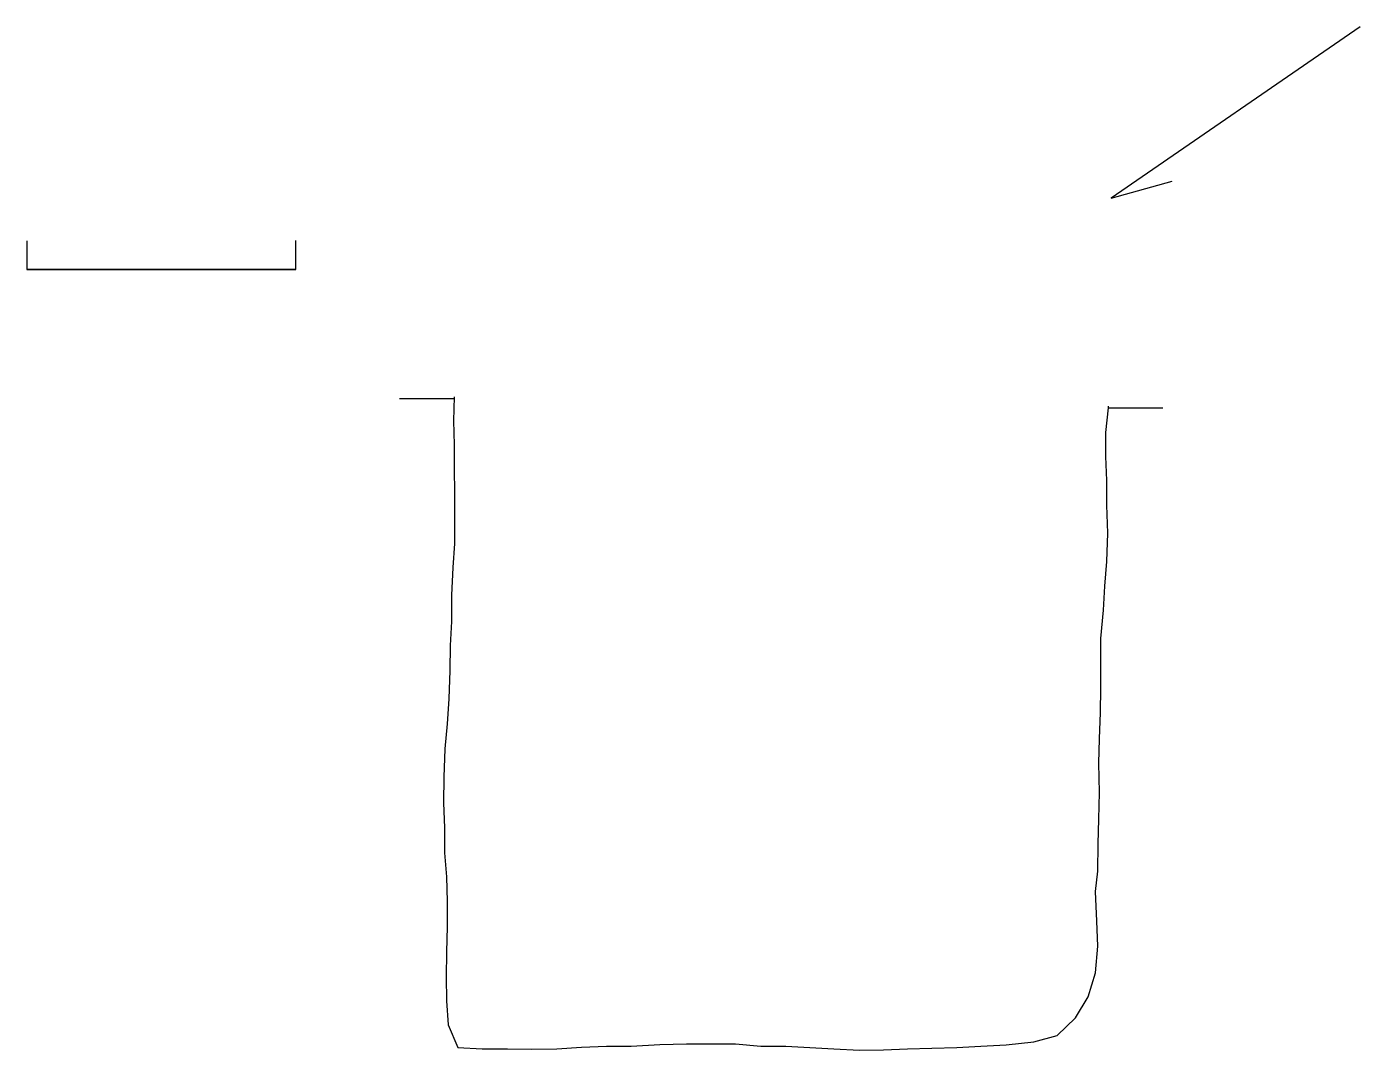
# Model space of a CAD drawing. Extents: x 6.1 to 16.3, y -1.2 to 15.1.
# Drawn here: x 6.1 to 16.31, y -1.2 to 6.63 of the extents above; entities that cross this region are included whole.
import ezdxf

# ---------------------------------------------------------------- set-up
doc = ezdxf.new("R2010")
doc.units = 0
doc.layers.add('LAYER1', color=7, linetype='CONTINUOUS')

msp = doc.modelspace()

# ---------------------------------------------------------------- linework, layer by layer
at = {"layer": 'LAYER1', "color": 7, "linetype": 'CONTINUOUS'}
for points in [[(16.3097, 6.6347), (14.4028, 5.3235)], [(14.4028, 5.3235), (14.8695, 5.4521)], [(6.1011, 4.9974), (6.1011, 4.7775)], [(8.161, 4.7775), (8.161, 4.9995)], [(6.1011, 4.7775), (8.161, 4.7775)], [(8.161, 4.7775), (6.1011, 4.7775)], [(9.3766, 3.787), (8.9561, 3.787)], [(9.3725, 3.8033), (9.3684, 3.6196), (9.3725, 3.4359), (9.3725, 3.2522), (9.3766, 3.0685), (9.3766, 2.8685), (9.3766, 2.6807), (9.3644, 2.497), (9.3521, 2.2847), (9.3521, 2.0847), (9.344, 1.901), (9.3399, 1.7091), (9.3317, 1.4927), (9.3195, 1.3008), (9.3031, 1.109), (9.295, 0.8926), (9.2909, 0.6967), (9.2991, 0.5048), (9.2991, 0.3129), (9.3154, 0.1292), (9.3195, -0.0586), (9.3195, -0.2505), (9.3154, -0.4464), (9.3113, -0.6342), (9.3154, -0.8179), (9.3276, -1.0016), (9.4011, -1.1772), (9.5889, -1.1853), (9.7808, -1.1853), (9.9686, -1.1894), (10.1604, -1.1853), (10.3482, -1.1731), (10.5401, -1.1649), (10.7279, -1.1649), (10.9483, -1.1527), (11.1525, -1.1486), (11.3403, -1.1486), (11.528, -1.1486), (11.7199, -1.1649), (11.9118, -1.1649), (12.0955, -1.1772), (12.2792, -1.1853), (12.4751, -1.1976), (12.6589, -1.1935), (12.8426, -1.1853), (13.0304, -1.1812), (13.2222, -1.1772), (13.4059, -1.1649), (13.5978, -1.1567), (13.8101, -1.1323), (13.9897, -1.0833), (14.1285, -0.9485), (14.2265, -0.7893), (14.2836, -0.6056), (14.3, -0.4015), (14.2918, -0.2096), (14.2836, 0.0178), (14.3, 0.1741), (14.3041, 0.3823), (14.3081, 0.5701), (14.3122, 0.7742), (14.3081, 0.9988), (14.3122, 1.1865), (14.3204, 1.3866), (14.3245, 1.5744), (14.3245, 1.7622), (14.3245, 1.954), (14.3449, 2.1704), (14.353, 2.3541), (14.3694, 2.5419), (14.3775, 2.7583), (14.3694, 2.9746), (14.3694, 3.1624), (14.3612, 3.3461), (14.3612, 3.5298), (14.3816, 3.7176), (14.3816, 3.7299)], [(14.3816, 3.7176), (14.798, 3.7176)]]:
    msp.add_lwpolyline(points, dxfattribs=at)

doc.saveas('drawing.dxf')
